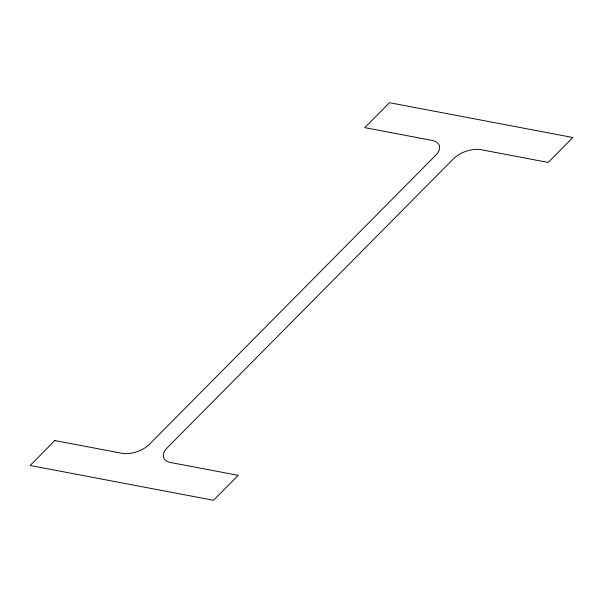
<?xml version="1.0" encoding="UTF-8"?>
<svg xmlns="http://www.w3.org/2000/svg" width="603" height="603" viewBox="0 0 603 603"><rect width="100%" height="100%" fill="white"/><g stroke="black" fill="none" stroke-linecap="round" stroke-linejoin="round"><path stroke-width="0.9" d="M54.843 440.559L30.15 465.493L213.522 500.286L238.223 475.352L171.048 462.607A20.487 10.854 -20 0 1 167.378 447.637L453.509 158.755A20.487 10.854 -20 0 1 480.983 149.695L548.157 162.441L572.85 137.507L389.478 102.714L364.777 127.648L431.952 140.393A20.487 10.854 -20 0 1 435.622 155.363L149.491 444.245A20.487 10.854 -20 0 1 122.017 453.305L54.843 440.559"/></g></svg>
